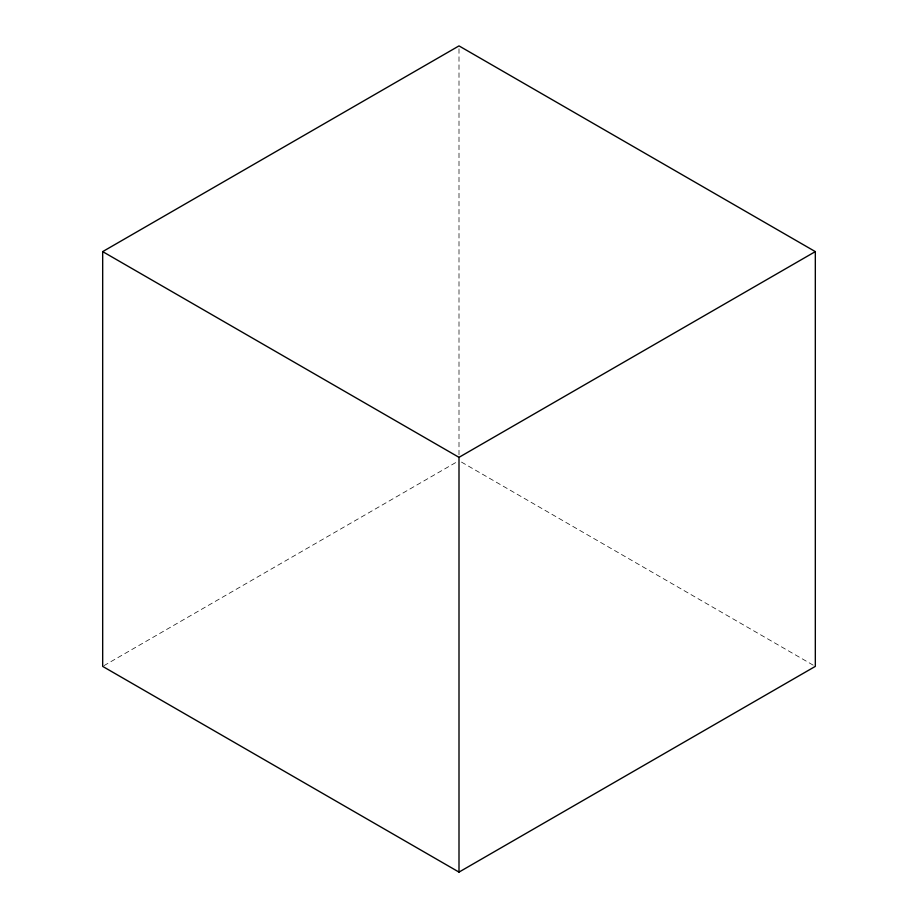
<?xml version="1.0" encoding="UTF-8"?>
<svg xmlns="http://www.w3.org/2000/svg" width="918" height="918" viewBox="0 0 918 918"><rect width="100%" height="100%" fill="white"/><g stroke="black" fill="none" stroke-linecap="round" stroke-linejoin="round"><path stroke-width="0.69" stroke-dasharray="4.59 3.44" d="M103.929 665.665L457.761 461.387M461.479 462.098L814.071 665.665M459 48.757L459 454.949"/><path stroke-width="1.38" d="M102.678 251.612L459 45.9L815.322 251.612L815.322 666.388L459 872.1L102.678 666.388L102.678 251.612L459 457.336L815.322 251.612M459 457.336L459 872.1"/></g></svg>
